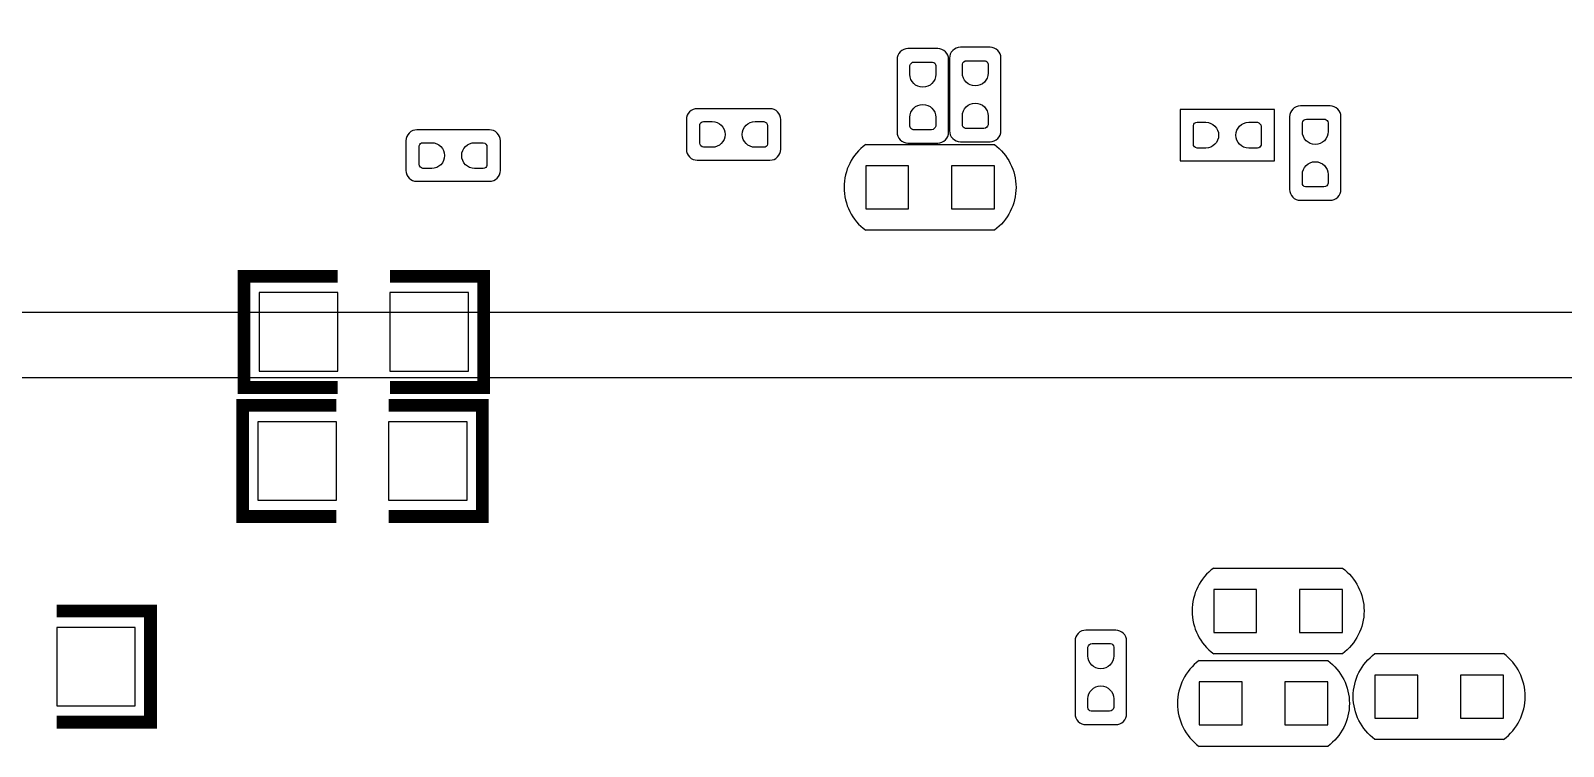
# Model space of a CAD drawing. Extents: x -19.8 to 77.6, y -11.3 to 44.7.
# Drawn here: x 25.26 to 43.13, y 10.88 to 19.22 of the extents above; entities that cross this region are included whole.
import ezdxf

# ---------------------------------------------------------------- set-up
doc = ezdxf.new("R2010")
doc.units = 0
for name, color, linetype in [('PG_ASSEMBLY_BOTTOM', 12, 'CONTINUOUS'), ('PG_SILKSCREEN_BOTTOM', 7, 'CONTINUOUS'), ('PIN_BOTTOM', 52, 'CONTINUOUS')]:
    doc.layers.add(name, color=color, linetype=linetype)

msp = doc.modelspace()

# ---------------------------------------------------------------- linework, layer by layer
at = {"layer": 'PG_ASSEMBLY_BOTTOM'}
for points in [[(-1.288542, 38.083744), (74.861674, 38.083744), (74.861674, 29.758945), (74.861471, 29.758945, 1.000018), (74.861471, 24.258727), (74.861674, 24.258727), (74.861674, 15.933928), (-1.288542, 15.933928)], [(35.487889, 19.009106, 0.414214), (35.360889, 18.882106)], [(35.961091, 18.882106, 0.414135), (35.834091, 19.009106)], [(36.098709, 19.024625, 0.414214), (35.971709, 18.897625)], [(36.571911, 18.897625, 0.414135), (36.444911, 19.024625)], [(33.032929, 18.309361, 0.414135), (32.905929, 18.182361)], [(34.006028, 18.182361, 0.414174), (33.879028, 18.309361)], [(40.061363, 18.341899, 0.414174), (39.934363, 18.214899)], [(40.534565, 18.214899, 0.414253), (40.407565, 18.341899)], [(29.764025, 18.062956, 0.414253), (29.637025, 17.935956)], [(30.737124, 17.935956, 0.414214), (30.610124, 18.062956)], [(35.971709, 18.051526, 0.414253), (36.098709, 17.924526)], [(36.444911, 17.924526, 0.414174), (36.571911, 18.051526)], [(34.995358, 17.892268, 0.504941), (34.995358, 16.892549)], [(35.360889, 18.036007, 0.414253), (35.487889, 17.909007)], [(35.834091, 17.909007, 0.414174), (35.961091, 18.036007)], [(36.495457, 17.892268, -0.5039), (36.495457, 16.892549)], [(32.905929, 17.836159, 0.414214), (33.032929, 17.709159)], [(33.879028, 17.709159, 0.414253), (34.006028, 17.836159)], [(29.637025, 17.589754, 0.414174), (29.764025, 17.462754)], [(30.610124, 17.462754, 0.414135), (30.737124, 17.589754)], [(39.934363, 17.368799, 0.414135), (40.061363, 17.241799)], [(40.407565, 17.241799, 0.414214), (40.534565, 17.368799)], [(39.051205, 12.956591, 0.504941), (39.051205, 11.956872)], [(40.551303, 12.956591, -0.5039), (40.551303, 11.956872)], [(37.562307, 12.232665, 0.414214), (37.435307, 12.105665)], [(38.035509, 12.105665, 0.414135), (37.908509, 12.232665)], [(38.880745, 11.878589, 0.504957), (38.880745, 10.878795)], [(40.380945, 11.878589, -0.503904), (40.380945, 10.878795)], [(40.929103, 10.95916, -0.503896), (40.929103, 11.958853)], [(42.429201, 10.95916, 0.504921), (42.429201, 11.958853)], [(37.435307, 11.259566, 0.414253), (37.562307, 11.132566)], [(37.908509, 11.132566, 0.414174), (38.035509, 11.259566)]]:
    msp.add_lwpolyline(points, format="xyb", dxfattribs=at)
for points in [[(35.834091, 19.009106), (35.487889, 19.009106)], [(36.444911, 19.024625), (36.098709, 19.024625)], [(35.360889, 18.882106), (35.360889, 18.036007)], [(35.961091, 18.036007), (35.961091, 18.882106)], [(35.971709, 18.897625), (35.971709, 18.051526)], [(36.571911, 18.051526), (36.571911, 18.897625)], [(33.879028, 18.309361), (33.032929, 18.309361)], [(38.658571, 18.300243), (38.658571, 17.700244)], [(39.758391, 18.300243), (38.658571, 18.300243)], [(39.758391, 17.700244), (39.758391, 18.300243)], [(40.407565, 18.341899), (40.061363, 18.341899)], [(30.610124, 18.062956), (29.764025, 18.062956)], [(32.905929, 18.182361), (32.905929, 17.836159)], [(34.006028, 17.836159), (34.006028, 18.182361)], [(39.934363, 18.214899), (39.934363, 17.368799)], [(40.534565, 17.368799), (40.534565, 18.214899)], [(29.637025, 17.935956), (29.637025, 17.589754)], [(30.737124, 17.589754), (30.737124, 17.935956)], [(34.995358, 17.892268), (36.495457, 17.892268)], [(35.487889, 17.909007), (35.834091, 17.909007)], [(36.098709, 17.924526), (36.444911, 17.924526)], [(33.032929, 17.709159), (33.879028, 17.709159)], [(38.658571, 17.700244), (39.758391, 17.700244)], [(29.764025, 17.462754), (30.610124, 17.462754)], [(40.061363, 17.241799), (40.407565, 17.241799)], [(36.495457, 16.892549), (34.995358, 16.892549)], [(39.051205, 12.956591), (40.551303, 12.956591)], [(37.908509, 12.232665), (37.562307, 12.232665)], [(37.435307, 12.105665), (37.435307, 11.259566)], [(38.035509, 11.259566), (38.035509, 12.105665)], [(38.880745, 11.878589), (40.380945, 11.878589)], [(40.551303, 11.956872), (39.051205, 11.956872)], [(40.929103, 11.958853), (42.429201, 11.958853)], [(37.562307, 11.132566), (37.908509, 11.132566)], [(42.429201, 10.95916), (40.929103, 10.95916)], [(40.380945, 10.878795), (38.880745, 10.878795)]]:
    msp.add_lwpolyline(points, dxfattribs=at)
at = {"layer": 'PG_ASSEMBLY_BOTTOM', "const_width": 0.100101}
for points in [[(28.841446, 15.060422), (27.749246, 15.060422), (27.749246, 16.355822), (28.841446, 16.355822)], [(29.451046, 15.060422), (30.543246, 15.060422), (30.543246, 16.355822), (29.451046, 16.355822)], [(28.825952, 13.556742), (27.733752, 13.556742), (27.733752, 14.852142), (28.825952, 14.852142)], [(29.435552, 13.556742), (30.527752, 13.556742), (30.527752, 14.852142), (29.435552, 14.852142)], [(25.567894, 12.455652), (26.660094, 12.455652), (26.660094, 11.160252), (25.567894, 11.160252)]]:
    msp.add_lwpolyline(points, dxfattribs=at)
at = {"layer": 'PG_SILKSCREEN_BOTTOM'}
for points in [[(75.607164, 24.722328), (75.607164, 15.172436), (-10.422636, 15.172436), (-10.422636, 38.743636), (-10.371836, 38.743636)], [(34.995358, 17.892268), (36.495457, 17.892268)], [(36.495457, 16.892549), (34.995358, 16.892549)], [(39.051205, 12.956591), (40.551303, 12.956591)], [(38.880745, 11.878589), (40.380945, 11.878589)], [(40.551303, 11.956872), (39.051205, 11.956872)], [(40.929103, 11.958853), (42.429201, 11.958853)], [(42.429201, 10.95916), (40.929103, 10.95916)], [(40.380945, 10.878795), (38.880745, 10.878795)]]:
    msp.add_lwpolyline(points, dxfattribs=at)
for points in [[(34.995358, 17.892268, 0.504941), (34.995358, 16.892549)], [(36.495457, 17.892268, -0.5039), (36.495457, 16.892549)], [(39.051205, 12.956591, 0.504941), (39.051205, 11.956872)], [(40.551303, 12.956591, -0.5039), (40.551303, 11.956872)], [(38.880745, 11.878589, 0.504957), (38.880745, 10.878795)], [(40.380945, 11.878589, -0.503904), (40.380945, 10.878795)], [(40.929103, 10.95916, -0.503896), (40.929103, 11.958853)], [(42.429201, 10.95916, 0.504921), (42.429201, 11.958853)]]:
    msp.add_lwpolyline(points, format="xyb", dxfattribs=at)
at = {"layer": 'PG_SILKSCREEN_BOTTOM', "const_width": 0.150089}
for points in [[(28.841446, 15.060422), (27.749246, 15.060422), (27.749246, 16.355822), (28.841446, 16.355822)], [(29.451046, 15.060422), (30.543246, 15.060422), (30.543246, 16.355822), (29.451046, 16.355822)], [(28.825952, 13.556742), (27.733752, 13.556742), (27.733752, 14.852142), (28.825952, 14.852142)], [(29.435552, 13.556742), (30.527752, 13.556742), (30.527752, 14.852142), (29.435552, 14.852142)], [(25.567894, 12.455652), (26.660094, 12.455652), (26.660094, 11.160252), (25.567894, 11.160252)]]:
    msp.add_lwpolyline(points, dxfattribs=at)
at = {"layer": 'PIN_BOTTOM'}
for points in [[(35.511003, 18.709056), (35.511003, 18.810656, -0.376179), (35.559492, 18.85315), (35.775392, 18.85315, -0.366061), (35.811181, 18.810656), (35.811181, 18.709056, -0.999182)], [(36.121823, 18.724575), (36.121823, 18.826175, -0.376179), (36.170311, 18.868669), (36.386211, 18.868669, -0.366061), (36.422, 18.826175), (36.422, 18.724575, -0.999182)], [(35.811181, 18.208777), (35.811181, 18.107177, -0.376179), (35.762692, 18.064683), (35.546792, 18.064683, -0.366061), (35.511003, 18.107177), (35.511003, 18.208777, -0.999182)], [(36.422, 18.224297), (36.422, 18.122697, -0.376179), (36.373511, 18.080203), (36.157611, 18.080203, -0.366061), (36.121823, 18.122697), (36.121823, 18.224297, -0.999182)], [(33.205979, 17.859273), (33.104379, 17.859273, -0.376179), (33.061885, 17.907762), (33.061885, 18.123662, -0.366061), (33.104379, 18.159451), (33.205979, 18.159451, -0.999182)], [(33.706257, 18.159451), (33.807857, 18.159451, -0.376179), (33.850351, 18.110962), (33.850351, 17.895062, -0.366061), (33.807857, 17.859273), (33.706257, 17.859273, -0.999182)], [(38.958342, 17.850155), (38.856742, 17.850155, -0.376179), (38.814248, 17.898643), (38.814248, 18.114543, -0.366061), (38.856742, 18.150332), (38.958342, 18.150332, -0.999182)], [(39.458621, 18.150332), (39.560221, 18.150332, -0.376179), (39.602715, 18.101843), (39.602715, 17.885943, -0.366061), (39.560221, 17.850155), (39.458621, 17.850155, -0.999182)], [(40.084273, 18.042128), (40.084273, 18.143728, -0.376179), (40.132762, 18.186222), (40.348662, 18.186222, -0.366061), (40.384451, 18.143728), (40.384451, 18.042128, -0.999182)], [(29.936796, 17.612665), (29.835196, 17.612665, -0.376179), (29.792701, 17.661153), (29.792701, 17.877053, -0.366061), (29.835196, 17.912842), (29.936796, 17.912842, -0.999182)], [(30.437074, 17.912842), (30.538674, 17.912842, -0.376179), (30.581168, 17.864353), (30.581168, 17.648453, -0.366061), (30.538674, 17.612665), (30.437074, 17.612665, -0.999182)], [(40.384451, 17.54185), (40.384451, 17.44025, -0.376179), (40.335962, 17.397755), (40.120062, 17.397755, -0.366061), (40.084273, 17.44025), (40.084273, 17.54185, -0.999182)], [(37.585421, 11.932615), (37.585421, 12.034215, -0.376179), (37.63391, 12.076709), (37.84981, 12.076709, -0.366061), (37.885599, 12.034215), (37.885599, 11.932615, -0.999182)], [(37.885599, 11.432337), (37.885599, 11.330737, -0.376179), (37.83711, 11.288243), (37.62121, 11.288243, -0.366061), (37.585421, 11.330737), (37.585421, 11.432337, -0.999182)]]:
    msp.add_lwpolyline(points, format="xyb", close=True, dxfattribs=at)
for points in [[(35.495535, 17.142409), (35.495535, 17.642307), (34.995637, 17.642307), (34.995637, 17.142409)], [(36.49533, 17.142409), (36.49533, 17.642307), (35.995432, 17.642307), (35.995432, 17.142409)], [(28.841446, 16.165322), (27.927046, 16.165322), (27.927046, 15.250922), (28.841446, 15.250922)], [(30.365446, 16.165322), (29.451046, 16.165322), (29.451046, 15.250922), (30.365446, 15.250922)], [(28.825952, 14.661642), (27.911552, 14.661642), (27.911552, 13.747242), (28.825952, 13.747242)], [(30.349952, 14.661642), (29.435552, 14.661642), (29.435552, 13.747242), (30.349952, 13.747242)], [(39.551356, 12.206707), (39.551356, 12.706604), (39.051459, 12.706604), (39.051459, 12.206707)], [(40.551151, 12.206707), (40.551151, 12.706604), (40.051253, 12.706604), (40.051253, 12.206707)], [(25.567894, 11.350752), (26.482294, 11.350752), (26.482294, 12.265152), (25.567894, 12.265152)], [(39.380922, 11.128731), (39.380922, 11.628628), (38.881025, 11.628628), (38.881025, 11.128731)], [(40.380717, 11.128731), (40.380717, 11.628628), (39.880819, 11.628628), (39.880819, 11.128731)], [(40.929268, 11.708905), (40.929268, 11.209007), (41.429165, 11.209007), (41.429165, 11.708905)], [(41.929063, 11.708905), (41.929063, 11.209007), (42.42896, 11.209007), (42.42896, 11.708905)]]:
    msp.add_lwpolyline(points, close=True, dxfattribs=at)

doc.saveas('drawing.dxf')
